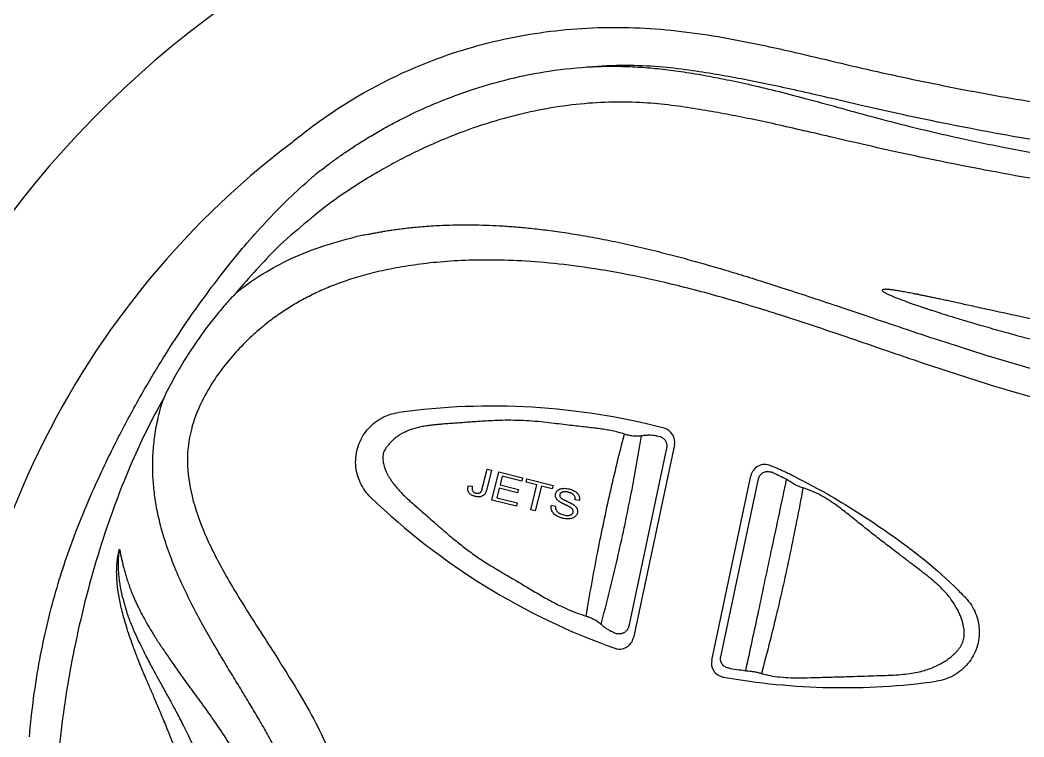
# Model space of a CAD drawing. Extents: x 527 to 614, y 487 to 635.
# Drawn here: x 564.798 to 568.259, y 509.274 to 511.745 of the extents above; entities that cross this region are included whole.
import ezdxf

# ---------------------------------------------------------------- set-up
doc = ezdxf.new("R2010")
doc.units = 0
doc.header["$MEASUREMENT"] = 0
doc.layers.add('1', color=4, linetype='Continuous')
doc.layers.add('SPA', color=2, linetype='Continuous')

# ---------------------------------------------------------------- blocks, each defined once
blk = doc.blocks.new('main_control')
at = {"color": 3, "linetype": 'Continuous'}
for p, q in [((7.6784, 16.9912), (7.5481, 16.3776)), ((7.7052, 17.002), (7.5639, 16.3371)), ((8.0583, 16.922), (8.0578, 16.9222)), ((7.0431, 16.8521), (7.0598, 16.9189)), ((7.0749, 16.9152), (7.0584, 16.8491)), ((7.0598, 16.9189), (7.0749, 16.9152)), ((7.0756, 16.8119), (7.0998, 16.909)), ((7.0998, 16.909), (7.1821, 16.8885)), ((7.112, 16.8938), (7.1046, 16.8641)), ((7.1793, 16.877), (7.112, 16.8938)), ((7.1821, 16.8885), (7.1793, 16.877)), ((7.8338, 16.2604), (7.9688, 16.8958)), ((6.995, 16.8613), (7.0089, 16.8595)), ((7.1018, 16.8527), (7.0935, 16.8196)), ((7.1648, 16.837), (7.1018, 16.8527)), ((7.1046, 16.8641), (7.1676, 16.8484)), ((7.1942, 16.8733), (7.197, 16.8847)), ((7.2317, 16.864), (7.1942, 16.8733)), ((7.197, 16.8847), (7.2873, 16.8623)), ((7.2104, 16.7784), (7.2317, 16.864)), ((7.2468, 16.8602), (7.2254, 16.7746)), ((7.2844, 16.8508), (7.2468, 16.8602)), ((7.2873, 16.8623), (7.2844, 16.8508)), ((7.8649, 16.2713), (7.9954, 16.8855)), ((6.6592, 16.8206), (6.6599, 16.8214)), ((7.0935, 16.8196), (7.1634, 16.8022)), ((7.1676, 16.8484), (7.1648, 16.837)), ((7.1606, 16.7908), (7.0756, 16.8119)), ((7.1634, 16.8022), (7.1606, 16.7908)), ((7.2812, 16.7938), (7.2957, 16.7913)), ((7.378, 16.8106), (7.3633, 16.8133)), ((7.2254, 16.7746), (7.2104, 16.7784))]:
    blk.add_line(p, q, dxfattribs=at)
at = {"color": 4, "linetype": 'Continuous'}
blk.add_arc((8.171, 15.6926), 2.952, 127.2, 238.6532, dxfattribs=at)
at = {"color": 3, "linetype": 'Continuous'}
for centre, radius, start, end in [((7.4918, 16.7156), 1.7282, 128.8908, 129.7699), ((6.9329, 17.3713), 0.7299, 127.8492, 130.9543), ((8.171, 15.6926), 2.7062, 127.4319, 132.6834), ((6.9565, 16.1477), 1.6099, 101.0412, 102.5829), ((8.1332, 15.9027), 2.5287, 135.2831, 140.05), ((7.0759, 14.7869), 2.349, 75.358, 97.8638), ((7.6573, 17.0122), 0.049, 348, 75.358), ((7.6498, 17.095), 0.062, 261.7546, 266.2377), ((8.0168, 16.8856), 0.049, 65.8517, 168), ((8.0378, 16.8774), 0.049, 65.3121, 65.9016), ((7.0593, 14.7489), 2.3916, 63.9656, 65.3123), ((7.0528, 14.7589), 2.3651, 64.0956, 65.3027), ((8.059, 16.8308), 0.0617, 58.833, 64.0822), ((7.0828, 14.7975), 2.3377, 63.6274, 63.9608), ((7.9886, 16.7143), 0.1979, 55.1961, 58.8456), ((8.287, 18.5142), 2.349, 226.1362, 250.4136), ((6.622, 16.6743), 0.842, 193.9256, 197.3449), ((7.4628, 16.3046), 0.0603, 58.4433, 64.7859), ((7.516, 16.3473), 0.049, 250.4136, 348), ((7.8818, 16.2502), 0.049, 168, 259.8525), ((8.2739, 18.4787), 2.278, 260.3413, 261.7884), ((8.287, 18.5142), 2.349, 259.8525, 277.8638), ((7.9571, 16.2838), 0.0605, 261.796, 263.4244), ((7.9736, 16.4269), 0.2045, 263.4306, 266.0608)]:
    blk.add_arc(centre, radius, start, end, dxfattribs=at)
at = {"color": 4, "linetype": 'Continuous', "start_tangent": (0.778346, 0.627835), "end_tangent": (0.778346, -0.627835)}
blk.add_spline([(6.4067, 18.0607), (6.5509, 18.1651), (6.9064, 18.3403), (7.1886, 18.4146), (7.4772, 18.4415), (7.622, 18.4378), (7.7661, 18.4232), (8.0511, 18.371), (8.3332, 18.3054), (8.6163, 18.2441), (8.9013, 18.1914), (9.1877, 18.1468), (9.7636, 18.0789), (10.3417, 18.037), (10.921, 18.0226), (11.5002, 18.037), (12.0783, 18.0789), (12.6542, 18.1468), (12.9406, 18.1914), (13.2256, 18.2441), (13.5087, 18.3054), (13.7908, 18.371), (14.0758, 18.4232), (14.2199, 18.4378), (14.3647, 18.4415), (14.6533, 18.4146), (14.9355, 18.3403), (15.291, 18.1651), (15.4352, 18.0607)], degree=3, dxfattribs=at)
at = {"color": 3, "linetype": 'Continuous'}
for points, start_tangent, end_tangent in [([(6.8141, 18.1498), (6.9103, 18.1913), (7.016, 18.2294), (7.137, 18.2638), (7.2739, 18.2908), (7.4239, 18.306)], (0.906905, 0.421336), (0.998732, 0.050343)), ([(14.2226, 18.3076), (14.113, 18.2973), (14.0179, 18.2833), (13.9296, 18.2679), (13.8415, 18.251), (13.7496, 18.2317), (13.6508, 18.2095), (13.5433, 18.1844), (13.4266, 18.1576), (13.2985, 18.1298), (13.1563, 18.1008), (13, 18.0713), (12.8303, 18.0419), (12.6461, 18.0131), (12.445, 17.9852), (12.2258, 17.9588), (11.9868, 17.9349), (11.7259, 17.9144), (11.4408, 17.8986), (11.128, 17.8891), (10.7837, 17.8881), (10.4262, 17.8976), (10.1003, 17.9155), (9.813, 17.9388), (9.5576, 17.9655), (9.3285, 17.9943), (9.1224, 18.0242), (8.9361, 18.0546), (8.7666, 18.0851), (8.6128, 18.1153), (8.4745, 18.1444), (8.3496, 18.1725), (8.2352, 18.1992), (8.1309, 18.2232), (8.0356, 18.2438), (7.9464, 18.2617), (7.8591, 18.2776), (7.7681, 18.2922), (7.6667, 18.3042), (7.5507, 18.3101), (7.4239, 18.306)], (-0.998263, -0.058913), (-0.997198, -0.074805)), ([(7.4239, 18.306), (7.5058, 18.3074), (7.5793, 18.3049), (7.6478, 18.2994), (7.7183, 18.2907), (7.7953, 18.2785), (7.8757, 18.2633), (7.9603, 18.2453), (8.0535, 18.2233), (8.1558, 18.1969), (8.2663, 18.1667), (8.386, 18.1339), (8.5172, 18.1), (8.6642, 18.0654), (8.8332, 18.0298), (9.0266, 17.9942), (9.2423, 17.9604), (9.4809, 17.93), (9.7442, 17.9044), (10.0325, 17.8848), (10.3505, 17.8715), (10.7079, 17.8647), (11.0971, 17.8646), (11.4786, 17.8718), (11.8192, 17.8861), (12.1198, 17.9065), (12.3883, 17.9324), (12.6286, 17.9625), (12.8449, 17.9957), (13.0391, 18.0314), (13.211, 18.0683), (13.3643, 18.1062), (13.5032, 18.1442), (13.6288, 18.1803), (13.7408, 18.2116), (13.8418, 18.2377), (13.935, 18.2596), (14.0242, 18.2782), (14.1168, 18.2944), (14.2226, 18.3076)], (0.998947, 0.045889), (0.995667, 0.09299)), ([(8.9442, 17.919), (8.7758, 17.9498), (8.6221, 17.9801), (8.4832, 18.0094), (8.3575, 18.0375), (8.2425, 18.0641), (8.1378, 18.0884), (8.0436, 18.1096), (7.9573, 18.1279), (7.8753, 18.1439), (7.7932, 18.1583), (7.7071, 18.1711), (7.6126, 18.1807), (7.5076, 18.184), (7.3951, 18.1785), (7.2803, 18.1637), (7.1673, 18.1403), (7.0606, 18.1105), (6.9651, 18.0774), (6.882, 18.0435), (6.8084, 18.0096), (6.7423, 17.9757), (6.6834, 17.9428), (6.6313, 17.9115), (6.5849, 17.8818), (6.5434, 17.854)], (-0.985022, 0.172429), (-0.825889, -0.563832)), ([(6.4851, 17.9477), (6.5137, 17.9696), (6.545, 17.9924), (6.5792, 18.0162), (6.617, 18.041), (6.6588, 18.067), (6.7053, 18.0938), (6.7568, 18.1215), (6.8141, 18.1498)], (0.788581, 0.61493), (0.904701, 0.426048)), ([(5.4818, 15.9954), (5.5179, 16.2626), (5.5735, 16.4978), (5.6425, 16.7029), (5.7174, 16.8811), (5.7945, 17.0392), (5.8721, 17.1821), (5.9496, 17.3115), (6.024, 17.4253), (6.0942, 17.524), (6.1595, 17.6094), (6.2241, 17.6884), (6.2956, 17.7688), (6.3752, 17.85), (6.4545, 17.9226)], (0.087254, 0.996186), (0.75478, 0.655977)), ([(6.6482, 17.7278), (6.6608, 17.7305), (6.6742, 17.7331), (6.6885, 17.7358), (6.7042, 17.7386), (6.7217, 17.7414), (6.741, 17.7443), (6.762, 17.7471), (6.7849, 17.7499), (6.8097, 17.7525), (6.8367, 17.755), (6.866, 17.7571), (6.8979, 17.7589), (6.9324, 17.7602), (6.9699, 17.7609), (7.0104, 17.7608), (7.0544, 17.7598), (7.102, 17.7576), (7.1535, 17.7541), (7.209, 17.7491), (7.269, 17.7421), (7.3341, 17.733), (7.4045, 17.7213), (7.4804, 17.7069), (7.5607, 17.6897), (7.6408, 17.6707), (7.7162, 17.6513), (7.7866, 17.632), (7.8555, 17.6123), (7.9261, 17.5911), (8.0021, 17.5675), (8.0866, 17.5405), (8.1792, 17.5102), (8.2793, 17.4768), (8.3885, 17.44), (8.5079, 17.3998), (8.6372, 17.357), (8.779, 17.312), (8.9347, 17.2659), (9.106, 17.2202), (9.2957, 17.1757), (9.5057, 17.134), (9.7373, 17.0964), (9.9921, 17.0642), (10.2725, 17.0392), (10.5811, 17.0233), (10.921, 17.0187)], (0.977146, 0.21257), (0.999984, 0.005598)), ([(6.1947, 17.5264), (6.2755, 17.5848), (6.3709, 17.6378), (6.4812, 17.6831), (6.6058, 17.719)], (0.773385, 0.633937), (0.9737, 0.227834)), ([(10.9085, 16.9223), (10.3979, 16.934), (9.941, 16.9717), (9.5333, 17.0304), (9.1707, 17.1052), (8.8489, 17.1918), (8.5644, 17.2831), (8.312, 17.3694), (8.0855, 17.4448), (7.8795, 17.5076), (7.6929, 17.5568), (7.5252, 17.5929), (7.375, 17.6173), (7.2402, 17.632), (7.1187, 17.6387), (7.0087, 17.6388), (6.9091, 17.6335), (6.8184, 17.6237), (6.736, 17.6102), (6.662, 17.5939), (6.5966, 17.5754), (6.5387, 17.5554), (6.4871, 17.5341), (6.44, 17.5113), (6.3961, 17.4869), (6.3537, 17.4601), (6.3111, 17.4295), (6.2664, 17.393), (6.219, 17.3484), (6.1702, 17.2945), (6.1218, 17.2302), (6.0765, 17.1521), (6.0402, 17.055), (6.0267, 16.9455), (6.0427, 16.8249), (6.0871, 16.6949), (6.1555, 16.5585), (6.242, 16.4151), (6.331, 16.2761), (6.4073, 16.1533), (6.4696, 16.0424), (6.5176, 15.9391), (6.5513, 15.8384), (6.5689, 15.7409), (6.5692, 15.6496), (6.5539, 15.5577), (6.5239, 15.4621), (6.4793, 15.3617), (6.4208, 15.2547), (6.3508, 15.1403), (6.2717, 15.0169), (6.191, 14.8876), (6.1244, 14.7687), (6.0745, 14.659), (6.0416, 14.5551), (6.0269, 14.4492), (6.0378, 14.34), (6.0804, 14.2254), (6.1554, 14.1091), (6.2523, 14.005), (6.3541, 13.9248), (6.4528, 13.8668), (6.5472, 13.8257)], (-0.999982, -0.006028), (0.936805, -0.349851)), ([(6.1947, 17.5264), (6.1614, 17.4904), (6.1265, 17.4492), (6.0904, 17.4029), (6.0533, 17.3508), (6.0158, 17.2928), (5.9791, 17.2301), (5.946, 17.166)], (-0.69283, -0.721101), (-0.429673, -0.902985)), ([(8.7829, 17.4692), (8.7545, 17.4755), (8.7281, 17.4813), (8.7037, 17.4867), (8.6811, 17.4917), (8.6601, 17.4962), (8.6406, 17.5005), (8.6226, 17.5043), (8.6059, 17.5079), (8.5904, 17.5112), (8.5761, 17.5142), (8.5627, 17.517), (8.5503, 17.5195), (8.5388, 17.5218), (8.5279, 17.5239), (8.5177, 17.5259), (8.508, 17.5278), (8.4988, 17.5294), (8.4901, 17.531), (8.4819, 17.5324), (8.4742, 17.5337), (8.4669, 17.5348), (8.4602, 17.5358), (8.4539, 17.5366), (8.4481, 17.5373), (8.4427, 17.5379), (8.4377, 17.5383), (8.4329, 17.5385), (8.4284, 17.5383), (8.4244, 17.5381), (8.4214, 17.5354), (8.423, 17.5325), (8.4268, 17.5298), (8.4311, 17.5272), (8.4359, 17.5246), (8.4411, 17.522), (8.4466, 17.5195), (8.4523, 17.5169), (8.4583, 17.5144), (8.4643, 17.5119), (8.4705, 17.5094), (8.4768, 17.5069), (8.4832, 17.5044), (8.4896, 17.502), (8.4961, 17.4995), (8.5026, 17.4971), (8.5091, 17.4947), (8.5156, 17.4924), (8.5221, 17.49), (8.5288, 17.4877), (8.5358, 17.4852), (8.5432, 17.4827), (8.5513, 17.4799), (8.56, 17.477), (8.5697, 17.4737), (8.5805, 17.4701), (8.5925, 17.4662), (8.606, 17.4618), (8.621, 17.457), (8.6378, 17.4517), (8.6565, 17.4459), (8.6774, 17.4394), (8.7006, 17.4324), (8.7262, 17.4248), (8.7544, 17.4165), (8.7853, 17.4076), (8.8191, 17.398), (8.8558, 17.3879), (8.8953, 17.3771), (8.9372, 17.3659), (8.9813, 17.3544), (9.0285, 17.3423)], (-0.976521, 0.215424), (0.969467, -0.245222)), ([(10.6979, 17.2269), (10.6035, 17.2296), (10.5115, 17.2331), (10.4183, 17.2376), (10.32, 17.2434), (10.2127, 17.2508), (10.0921, 17.2608), (9.9558, 17.274), (9.804, 17.2913), (9.641, 17.3127), (9.4746, 17.3374), (9.3122, 17.3643), (9.1592, 17.392), (9.02, 17.4192), (8.8958, 17.4448), (8.7829, 17.4692)], (-0.999726, 0.023389), (-0.97652, 0.215428)), ([(5.9461, 17.1661), (5.8287, 16.9269), (5.7249, 16.6437), (5.6406, 16.3188), (5.5892, 15.999), (5.5712, 15.7134), (5.5793, 15.4589), (5.6063, 15.2339), (5.6452, 15.0367), (5.6909, 14.8631), (5.7403, 14.71), (5.7906, 14.5758), (5.8395, 14.4594), (5.8859, 14.3589), (5.9309, 14.2696)], (-0.488034, -0.872825), (0.46542, -0.88509)), ([(5.9309, 14.2696), (5.9079, 14.4393), (5.9221, 14.6005), (5.9604, 14.7418), (6.0097, 14.8634), (6.0623, 14.9689), (6.1134, 15.0605), (6.1608, 15.1408), (6.204, 15.2124), (6.2428, 15.277), (6.2777, 15.3361), (6.3084, 15.3907), (6.3348, 15.4414), (6.3567, 15.4885), (6.3744, 15.5324), (6.3878, 15.5734), (6.3973, 15.6115), (6.4032, 15.6467), (6.4059, 15.6788), (6.4059, 15.7097), (6.4031, 15.7416), (6.3971, 15.7764), (6.3875, 15.8145), (6.3738, 15.8556), (6.3556, 15.9003), (6.3329, 15.9481), (6.3066, 15.998), (6.2775, 16.049), (6.2467, 16.101), (6.2146, 16.1541), (6.1816, 16.2083), (6.1476, 16.2644), (6.1123, 16.3244), (6.0756, 16.3891), (6.0389, 16.4585), (6.0036, 16.5322), (5.9715, 16.609), (5.9458, 16.6838), (5.9281, 16.7499), (5.9165, 16.8097), (5.9098, 16.8654), (5.9071, 16.9194), (5.9084, 16.9744), (5.9143, 17.0328), (5.9262, 17.0969), (5.9461, 17.1661)], (-0.24986, 0.968282), (0.320366, 0.947294)), ([(6.6592, 16.8206), (6.6384, 16.8448), (6.6225, 16.8725), (6.6118, 16.9025), (6.6069, 16.934), (6.6081, 16.9659), (6.6152, 16.997), (6.6278, 17.0263), (6.6455, 17.0528), (6.668, 17.0754), (6.6943, 17.0935), (6.7234, 17.1064), (6.7545, 17.1138)], (-0.72099, 0.692946), (0.990596, 0.136818)), ([(7.5331, 17.0393), (7.5125, 17.0454), (7.4913, 17.0503), (7.4702, 17.0542), (7.4493, 17.0574), (7.4282, 17.0601), (7.4061, 17.0627), (7.3816, 17.0654), (7.3541, 17.0686), (7.3235, 17.0723), (7.2904, 17.0763), (7.2542, 17.0803), (7.2149, 17.0839), (7.1731, 17.0863), (7.1313, 17.0869), (7.0949, 17.0862), (7.0628, 17.0848), (7.0341, 17.0831), (7.0081, 17.0813), (6.9846, 17.0796), (6.9629, 17.0779), (6.943, 17.0764), (6.9251, 17.0751), (6.9088, 17.0739), (6.894, 17.0726), (6.8804, 17.0713), (6.8677, 17.0699), (6.8559, 17.0683), (6.8452, 17.0667), (6.8357, 17.065), (6.827, 17.0632), (6.8186, 17.0612), (6.8101, 17.0589), (6.8017, 17.0563), (6.7935, 17.0535), (6.7852, 17.0502), (6.7768, 17.0465), (6.7684, 17.0422), (6.7602, 17.0376), (6.7524, 17.0326), (6.7453, 17.0273), (6.7387, 17.022), (6.7326, 17.0165), (6.7271, 17.0109), (6.7222, 17.0054), (6.7178, 16.9997)], (-0.948822, 0.315813), (-0.583, -0.812472)), ([(7.4014, 16.4121), (7.4412, 16.6336), (7.4843, 16.8381), (7.5331, 17.0393)], (0.16014, 0.987094), (0.253765, 0.967266)), ([(7.4526, 16.3836), (7.5087, 16.61), (7.5541, 16.8223), (7.592, 17.0332)], (0.255415, 0.966831), (0.160129, 0.987096)), ([(7.592, 17.0332), (7.5775, 17.0321), (7.5628, 17.0328), (7.548, 17.0352), (7.5331, 17.0393)], (-0.990309, -0.138883), (-0.948821, 0.315813)), ([(7.6409, 17.0337), (7.6299, 17.0349), (7.6181, 17.0352), (7.6054, 17.0347), (7.592, 17.0332)], (-0.989694, 0.143198), (-0.990309, -0.138883)), ([(7.6457, 17.0332), (7.6463, 17.0332), (7.6549, 17.0314), (7.659, 17.0298), (7.6628, 17.0278), (7.6662, 17.0254), (7.6693, 17.0226), (7.672, 17.0196), (7.6743, 17.0163), (7.6761, 17.0128), (7.6775, 17.0091), (7.6785, 17.0053), (7.6791, 17.0015), (7.6792, 16.9976), (7.6789, 16.9937), (7.6784, 16.9912)], (0.997853, -0.065489), (-0.207872, -0.978156)), ([(6.7178, 16.9997), (6.7118, 16.9927), (6.7068, 16.9851), (6.7031, 16.9767), (6.701, 16.968), (6.7003, 16.9591), (6.7007, 16.9503), (6.7018, 16.9418), (6.7036, 16.9333), (6.7059, 16.925), (6.7088, 16.9169), (6.7121, 16.9088), (6.7161, 16.9004), (6.721, 16.8917), (6.7269, 16.8824), (6.7343, 16.8723), (6.7433, 16.8615)], (-0.684443, -0.729066), (0.66691, -0.745138)), ([(7.9954, 16.8855), (7.9972, 16.8912), (8.0001, 16.8966), (8.0041, 16.9014), (8.009, 16.9054), (8.0148, 16.9084), (8.0211, 16.9102), (8.0278, 16.9107), (8.0346, 16.9098), (8.041, 16.9077)], (0.207879, 0.978155), (0.908613, -0.417639)), ([(6.7433, 16.8615), (6.7546, 16.8478), (6.7674, 16.8338), (6.7818, 16.8197), (6.7977, 16.805), (6.8157, 16.7891), (6.836, 16.7716), (6.8585, 16.752), (6.8831, 16.7303), (6.9105, 16.7063), (6.941, 16.6804), (6.9754, 16.6527), (7.0146, 16.6235), (7.0599, 16.5934), (7.1109, 16.5625), (7.164, 16.5314), (7.2142, 16.5016), (7.2589, 16.4754), (7.2995, 16.4536), (7.3365, 16.436), (7.3703, 16.4223), (7.4014, 16.4121)], (0.609965, -0.792428), (0.961818, -0.273689)), ([(6.9971, 16.8376), (6.9952, 16.8411), (6.994, 16.8449), (6.9935, 16.8489), (6.9935, 16.8529), (6.994, 16.857), (6.995, 16.8613)], (-0.547041, 0.837106), (0.265106, 0.964219)), ([(7.0089, 16.8595), (7.0082, 16.8547), (7.008, 16.8502), (7.0086, 16.8462), (7.01, 16.843)], (-0.200947, -0.979602), (0.540008, -0.84166)), ([(7.0385, 16.8403), (7.0394, 16.8417), (7.0402, 16.8433), (7.041, 16.8451), (7.0418, 16.8472), (7.0425, 16.8495), (7.0431, 16.8521)], (0.596526, 0.802594), (0.241787, 0.970329)), ([(7.304, 16.846), (7.3088, 16.849), (7.3144, 16.851), (7.3207, 16.8521)], (0.783581, 0.621289), (0.995337, 0.096458)), ([(7.3207, 16.8521), (7.3275, 16.8524), (7.3348, 16.8518), (7.3425, 16.8503)], (0.995337, 0.096458), (0.970329, -0.241787)), ([(8.091, 16.8837), (8.0411, 16.6482), (7.9941, 16.427), (7.9502, 16.2238)], (-0.206153, -0.97852), (-0.2158, -0.976438)), ([(8.0054, 16.2143), (8.0352, 16.2069), (8.0691, 16.202), (8.1076, 16.1996), (8.1512, 16.1994), (8.2006, 16.2006), (8.2559, 16.2021), (8.3108, 16.2037), (8.3599, 16.2052), (8.4036, 16.2066), (8.4425, 16.208), (8.4775, 16.2099), (8.5091, 16.213), (8.5369, 16.2174), (8.5615, 16.223), (8.5834, 16.2299), (8.6036, 16.238), (8.6221, 16.2471), (8.6386, 16.2568), (8.6529, 16.2667), (8.6652, 16.2767), (8.6753, 16.2864), (8.6834, 16.2955), (8.6897, 16.3042), (8.6949, 16.3127), (8.6991, 16.3216), (8.7021, 16.3311), (8.7039, 16.341), (8.7045, 16.3509), (8.7042, 16.3607), (8.703, 16.3707), (8.7011, 16.3813), (8.698, 16.393), (8.6937, 16.4058), (8.6881, 16.4196), (8.6811, 16.4343), (8.6723, 16.4497), (8.6617, 16.4659), (8.6488, 16.4827), (8.6333, 16.5002), (8.6151, 16.5182), (8.5941, 16.5368), (8.5701, 16.5563), (8.543, 16.5771), (8.5133, 16.5996), (8.481, 16.6241), (8.4454, 16.6514), (8.4058, 16.6819), (8.3621, 16.7163), (8.3185, 16.7515), (8.2792, 16.7825), (8.2437, 16.8077), (8.2105, 16.8277), (8.1789, 16.8429), (8.1483, 16.8537)], (0.956172, -0.292806), (-0.958875, 0.283829)), ([(8.1483, 16.8537), (8.1034, 16.6249), (8.0555, 16.4108), (8.0054, 16.2143)], (-0.178587, -0.983924), (-0.263369, -0.964695)), ([(8.1483, 16.8537), (8.1399, 16.8565), (8.1317, 16.8599), (8.1237, 16.8636), (8.116, 16.8677), (8.1086, 16.8721), (8.1016, 16.8768)], (-0.958875, 0.283829), (-0.821065, 0.570834)), ([(7.0183, 16.8245), (7.0146, 16.8255), (7.0112, 16.8268), (7.0079, 16.8282), (7.0049, 16.83), (7.0019, 16.8322), (6.9993, 16.8347), (6.9971, 16.8376)], (-0.970329, 0.241787), (-0.547041, 0.837106)), ([(7.01, 16.843), (7.0116, 16.8409), (7.0136, 16.8392), (7.0159, 16.8378), (7.0184, 16.8368), (7.0211, 16.8359)], (0.540008, -0.84166), (0.970329, -0.241787)), ([(7.0367, 16.8236), (7.031, 16.823), (7.0248, 16.8233), (7.0183, 16.8245)], (-0.981639, -0.190748), (-0.970329, 0.241787)), ([(7.0211, 16.8359), (7.0264, 16.8352), (7.0314, 16.8357)], (0.970329, -0.241787), (0.970932, 0.239354)), ([(7.0314, 16.8357), (7.0341, 16.8367), (7.0365, 16.8382), (7.0385, 16.8403)], (0.970932, 0.239354), (0.596526, 0.802594)), ([(7.0502, 16.8311), (7.0463, 16.8276), (7.0417, 16.8251), (7.0367, 16.8236)], (-0.66307, -0.748557), (-0.981639, -0.190748)), ([(7.0584, 16.8491), (7.0569, 16.8437), (7.055, 16.8389), (7.0528, 16.8346), (7.0502, 16.8311)], (-0.241787, -0.970329), (-0.66307, -0.748557)), ([(7.2967, 16.8204), (7.2954, 16.8247), (7.2951, 16.8291), (7.2957, 16.8335)], (-0.382118, 0.924114), (0.241787, 0.970329)), ([(7.2957, 16.8335), (7.2975, 16.8383), (7.3003, 16.8425), (7.304, 16.846)], (0.241787, 0.970329), (0.783581, 0.621289)), ([(7.3066, 16.8083), (7.3023, 16.8122), (7.299, 16.8162), (7.2967, 16.8204)], (-0.787323, 0.616541), (-0.382118, 0.924114)), ([(7.3105, 16.8308), (7.3101, 16.8273), (7.3109, 16.824), (7.3127, 16.821)], (-0.241787, -0.970329), (0.619985, -0.784613)), ([(7.3192, 16.8395), (7.3168, 16.8384), (7.3147, 16.8371), (7.3128, 16.8353), (7.3114, 16.8332), (7.3105, 16.8308)], (-0.938675, -0.344804), (-0.241787, -0.970329)), ([(7.3127, 16.821), (7.3134, 16.8202), (7.3143, 16.8194), (7.3154, 16.8186), (7.3166, 16.8177), (7.318, 16.8168), (7.3195, 16.8158), (7.3212, 16.8148), (7.3232, 16.8137), (7.3254, 16.8125), (7.3278, 16.8113), (7.3306, 16.8099), (7.3337, 16.8085)], (0.619985, -0.784613), (0.906448, -0.422317)), ([(7.3403, 16.8388), (7.3371, 16.8395), (7.334, 16.8401), (7.3311, 16.8405), (7.3281, 16.8407), (7.3251, 16.8406), (7.3221, 16.8403), (7.3192, 16.8395)], (-0.970329, 0.241787), (-0.938675, -0.344804)), ([(7.3589, 16.8291), (7.3568, 16.8312), (7.3544, 16.833), (7.3519, 16.8345), (7.3493, 16.8358), (7.3465, 16.8369), (7.3435, 16.8379), (7.3403, 16.8388)], (-0.657308, 0.753622), (-0.970329, 0.241787)), ([(7.3425, 16.8503), (7.3505, 16.8478), (7.3577, 16.8448), (7.3639, 16.8412)], (0.970329, -0.241787), (0.831381, -0.555703)), ([(7.3633, 16.8133), (7.3634, 16.8189), (7.3619, 16.8243), (7.3589, 16.8291)], (0.117083, 0.993122), (-0.657308, 0.753622)), ([(7.3639, 16.8412), (7.3692, 16.837), (7.3733, 16.8323), (7.3762, 16.8273)], (0.831381, -0.555703), (0.399196, -0.916865)), ([(7.3762, 16.8273), (7.378, 16.8219), (7.3786, 16.8163), (7.378, 16.8106)], (0.399196, -0.916865), (-0.188551, -0.982063)), ([(7.2831, 16.7748), (7.2811, 16.781), (7.2804, 16.7872), (7.2812, 16.7938)], (-0.398814, 0.917032), (0.218489, 0.975839)), ([(7.2957, 16.7913), (7.2955, 16.7865), (7.296, 16.7821), (7.2974, 16.7782)], (-0.117751, -0.993043), (0.416747, -0.909022)), ([(7.3271, 16.7968), (7.3241, 16.7983), (7.3213, 16.7996), (7.3187, 16.801), (7.3162, 16.8023), (7.3138, 16.8037), (7.3113, 16.8051), (7.3089, 16.8067), (7.3066, 16.8083)], (-0.90293, 0.429787), (-0.787323, 0.616541)), ([(7.3462, 16.787), (7.3456, 16.7874), (7.3449, 16.7878), (7.3441, 16.7882), (7.3433, 16.7887), (7.3423, 16.7892), (7.3413, 16.7897), (7.3402, 16.7903), (7.339, 16.7909), (7.3377, 16.7916), (7.3363, 16.7923), (7.3348, 16.7931), (7.3331, 16.7939), (7.3313, 16.7948), (7.3293, 16.7957), (7.3271, 16.7968)], (-0.846125, 0.532984), (-0.90293, 0.429787)), ([(7.3337, 16.8085), (7.3372, 16.8068), (7.3404, 16.8053), (7.3434, 16.8038), (7.3462, 16.8024), (7.3491, 16.8009), (7.3519, 16.7993), (7.3547, 16.7977), (7.3573, 16.796)], (0.906448, -0.422317), (0.815856, -0.578255)), ([(7.355, 16.7787), (7.3539, 16.7804), (7.3526, 16.7819), (7.3512, 16.7833), (7.3497, 16.7846), (7.348, 16.7858), (7.3462, 16.787)], (-0.476432, 0.879211), (-0.846125, 0.532984)), ([(7.3573, 16.796), (7.3599, 16.794), (7.3622, 16.7921), (7.3644, 16.7899), (7.3664, 16.7876), (7.3681, 16.7851), (7.3696, 16.7824)], (0.815856, -0.578255), (0.412924, -0.910766)), ([(7.3696, 16.7824), (7.3712, 16.7775), (7.3716, 16.7725), (7.3709, 16.7675)], (0.412924, -0.910766), (-0.241787, -0.970329)), ([(7.2966, 16.7592), (7.2908, 16.7638), (7.2864, 16.7689), (7.2831, 16.7748)], (-0.831156, 0.556039), (-0.398814, 0.917032)), ([(7.3216, 16.7489), (7.3165, 16.7503), (7.3115, 16.7519), (7.3065, 16.7539), (7.3015, 16.7563), (7.2966, 16.7592)], (-0.970329, 0.241787), (-0.831156, 0.556039)), ([(7.2974, 16.7782), (7.2996, 16.7745), (7.3028, 16.771), (7.307, 16.7678)], (0.416747, -0.909022), (0.825315, -0.564673)), ([(7.307, 16.7678), (7.3146, 16.7636), (7.3237, 16.7606)], (0.825315, -0.564673), (0.970329, -0.241787)), ([(7.3444, 16.7473), (7.3372, 16.7469), (7.3295, 16.7474), (7.3216, 16.7489)], (-0.992887, -0.119058), (-0.970329, 0.241787)), ([(7.3237, 16.7606), (7.332, 16.7591), (7.3395, 16.759)], (0.970329, -0.241787), (0.997098, 0.076127)), ([(7.3395, 16.759), (7.3438, 16.7596), (7.3476, 16.7608), (7.3508, 16.7625)], (0.997098, 0.076127), (0.817536, 0.575878)), ([(7.362, 16.7542), (7.357, 16.7509), (7.3511, 16.7486), (7.3444, 16.7473)], (-0.778338, -0.627845), (-0.992887, -0.119058)), ([(7.3508, 16.7625), (7.3531, 16.7645), (7.3549, 16.767), (7.3561, 16.77)], (0.817536, 0.575878), (0.241787, 0.970329)), ([(7.3561, 16.77), (7.3565, 16.773), (7.3561, 16.7759), (7.355, 16.7787)], (0.241787, 0.970329), (-0.476432, 0.879211)), ([(7.3709, 16.7675), (7.369, 16.7625), (7.3661, 16.7581), (7.362, 16.7542)], (-0.241787, -0.970329), (-0.778338, -0.627845)), ([(5.8955, 16.1693), (5.8742, 16.2193), (5.8559, 16.2645), (5.8404, 16.3053), (5.8272, 16.3424), (5.8163, 16.376), (5.8073, 16.4065), (5.8001, 16.4343), (5.7944, 16.46), (5.7899, 16.484), (5.7866, 16.5064), (5.7844, 16.527), (5.7832, 16.5459), (5.7828, 16.5633), (5.7831, 16.5795), (5.7841, 16.5944), (5.7856, 16.6082), (5.7875, 16.6208), (5.7899, 16.6324), (5.7926, 16.643)], (-0.398217, 0.917291), (0.272588, 0.962131)), ([(5.8048, 16.4716), (5.7993, 16.4957), (5.7952, 16.518), (5.7922, 16.5385), (5.7903, 16.5574), (5.7892, 16.5749), (5.7888, 16.591), (5.7891, 16.6059), (5.7899, 16.6194), (5.7911, 16.6318), (5.7926, 16.643)], (-0.239331, 0.970938), (0.154004, 0.98807)), ([(5.7926, 16.643), (5.7948, 16.6325), (5.7971, 16.6211), (5.7997, 16.6088), (5.8028, 16.5953), (5.8063, 16.5808), (5.8105, 16.5653), (5.8153, 16.5487), (5.8209, 16.5311), (5.8276, 16.5122), (5.8353, 16.4921), (5.8444, 16.4705), (5.855, 16.4474), (5.8674, 16.4225), (5.8819, 16.3955), (5.8988, 16.3663), (5.9185, 16.3345), (5.941, 16.3003), (5.9661, 16.2634), (5.9939, 16.2235)], (0.202541, -0.979274), (0.5716, -0.820532)), ([(8.7036, 16.4805), (8.7244, 16.4563), (8.7404, 16.4286), (8.751, 16.3986), (8.7559, 16.3671), (8.7548, 16.3352), (8.7477, 16.3041), (8.7351, 16.2748), (8.7173, 16.2483), (8.6948, 16.2257), (8.6686, 16.2076), (8.6394, 16.1947), (8.6084, 16.1873)], (0.72099, -0.692946), (-0.990596, -0.136818)), ([(5.9316, 16.1865), (5.9225, 16.2031), (5.9125, 16.2215), (5.9016, 16.2417), (5.8898, 16.2641), (5.8771, 16.2891), (5.8633, 16.3169), (5.8487, 16.3482), (5.8336, 16.3835), (5.8183, 16.4232)], (-0.481949, 0.876199), (-0.337323, 0.941389)), ([(7.4014, 16.4121), (7.4146, 16.4075), (7.4277, 16.4011), (7.4405, 16.3932), (7.4526, 16.3836)], (0.961818, -0.273688), (0.750037, -0.661395)), ([(7.4526, 16.3836), (7.4576, 16.3793), (7.4627, 16.3753), (7.4677, 16.3715), (7.4728, 16.368), (7.4779, 16.3648), (7.4831, 16.3619), (7.4884, 16.3592)], (0.750038, -0.661395), (0.90463, -0.426198)), ([(7.5481, 16.3776), (7.5475, 16.3751), (7.5466, 16.3727), (7.5451, 16.369), (7.5431, 16.3656), (7.5407, 16.3624), (7.5379, 16.3595), (7.5348, 16.3569), (7.5314, 16.3547), (7.5276, 16.3529), (7.5236, 16.3515), (7.5194, 16.3507), (7.5151, 16.3503), (7.5062, 16.3512), (7.5018, 16.3524), (7.4976, 16.3542), (7.4959, 16.3551), (7.4943, 16.356)], (-0.207749, -0.978182), (-0.851785, 0.523892)), ([(7.8917, 16.2329), (7.885, 16.2348), (7.879, 16.2379), (7.8738, 16.2421), (7.8696, 16.2472), (7.8665, 16.253), (7.8648, 16.2591), (7.8643, 16.2653), (7.8649, 16.2713)], (-0.985828, 0.167759), (0.207641, 0.978205)), ([(5.9939, 16.2235), (6.0304, 16.1723), (6.0706, 16.1175), (6.1136, 16.0577), (6.1587, 15.9905), (6.1977, 15.9235), (6.2271, 15.8601), (6.2471, 15.8003), (6.2583, 15.7444), (6.2617, 15.6926)], (0.571446, -0.82064), (-0.00003, -1)), ([(7.9595, 16.2229), (7.9708, 16.2218), (7.9824, 16.22), (7.9939, 16.2175), (8.0054, 16.2143)], (0.997629, -0.068815), (0.956172, -0.292806)), ([(6.0399, 15.6926), (6.037, 15.7456), (6.0284, 15.8011), (6.0161, 15.8534), (6.0027, 15.899), (5.9892, 15.9393), (5.976, 15.9754), (5.9633, 16.0081), (5.9514, 16.0379), (5.9402, 16.0649), (5.9298, 16.0896), (5.9202, 16.1122), (5.9113, 16.1329), (5.9031, 16.1518), (5.8955, 16.1693)], (-0.000512, 1), (-0.39819, 0.917303)), ([(6.1163, 15.6926), (6.1157, 15.7161), (6.1136, 15.7417), (6.1098, 15.7694), (6.104, 15.7996), (6.096, 15.8321), (6.0855, 15.8668), (6.0727, 15.9028), (6.0584, 15.9385), (6.0437, 15.9721), (6.0292, 16.0028), (6.0155, 16.0306), (6.0027, 16.0555), (5.9909, 16.0779), (5.9802, 16.098), (5.9702, 16.1164), (5.9611, 16.133), (5.9527, 16.1483), (5.945, 16.1621), (5.938, 16.1748), (5.9316, 16.1865)], (0.000019, 1), (-0.48196, 0.876193))]:
    blk.add_spline(points, degree=3, dxfattribs=dict(at, start_tangent=start_tangent, end_tangent=end_tangent))
blk.add_open_spline([(8.1213, 16.8919), (8.1625, 16.8714), (8.2732, 16.8124), (8.466, 16.6868), (8.616, 16.5705), (8.697, 16.4874), (8.7034, 16.4803)], degree=3, knots=[0, 0, 0, 0, 0.1382233, 0.376289, 0.6869788, 0.7148965, 0.7148965, 0.7148965, 0.7148965], dxfattribs=at)
at = {"layer": '1', "color": 3}
for p, q in [((6.5261, 17.8415), (6.5434, 17.854)), ((8.0583, 16.922), (8.0369, 16.9303))]:
    blk.add_line(p, q, dxfattribs=at)
blk = doc.blocks.new('2010VANGUARD')
at = {"layer": 'SPA'}
blk.add_lwpolyline([(38.5941, 6.7617), (38.5348, 6.7179), (38.4764, 6.6729), (38.4191, 6.6266), (38.3627, 6.5792), (38.3074, 6.5305), (38.2531, 6.4807), (38.1999, 6.4297), (38.1478, 6.3777), (38.0968, 6.3245), (38.047, 6.2703), (37.9984, 6.215), (37.9509, 6.1587), (37.9047, 6.1014), (37.8597, 6.0431)], dxfattribs=at)
at = {"layer": '1', "color": 1}
blk.add_blockref('main_control', (32.448, -11.7479), dxfattribs=at)

msp = doc.modelspace()

# ---------------------------------------------------------------- block references
at = {"layer": '1'}
msp.add_blockref('2010VANGUARD', (526.9005, 505.0267), dxfattribs=at)

doc.saveas('drawing.dxf')
